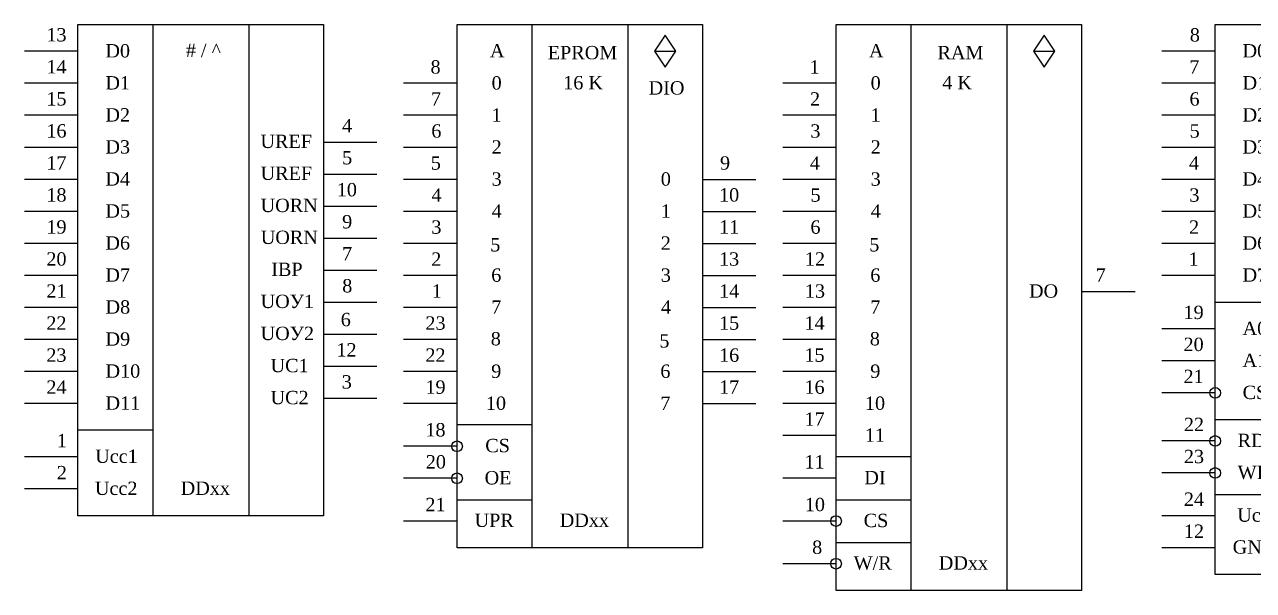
# Model space of a CAD drawing. Header units: millimetres. Extents: x 203 to 738, y -367 to 371.
# Drawn here: x 211 to 441.2, y -120 to -14 of the extents above; entities that cross this region are included whole.
import ezdxf

# ---------------------------------------------------------------- set-up
doc = ezdxf.new("R2010")
doc.units = ezdxf.units.MM

# ---------------------------------------------------------------- blocks, each defined once
blk = doc.blocks.new('Temp19')
for p, q in [((-42, 22), (-42, -70)), ((-24, 22), (-24, -70)), ((-56, 17), (-66, 17)), ((-56, 11), (-66, 11)), ((-56, 5), (-66, 5)), ((-10, 0), (0, 0)), ((-56, -1), (-66, -1)), ((-10, -6), (0, -6)), ((-56, -7), (-66, -7)), ((-56, -13), (-66, -13)), ((-10, -12), (0, -12)), ((-10, -18), (0, -18)), ((-56, -19), (-66, -19)), ((-56, -25), (-66, -25)), ((-10, -24), (0, -24)), ((-56, -31), (-66, -31)), ((-10, -30), (0, -30)), ((-10, -36), (0, -36)), ((-56, -37), (-66, -37)), ((-56, -43), (-66, -43)), ((-10, -42), (0, -42)), ((-10, -48), (0, -48)), ((-56, -49), (-66, -49)), ((-42, -54), (-56, -54)), ((-56, -59), (-66, -59)), ((-56, -65), (-66, -65))]:
    blk.add_line(p, q)
blk.add_lwpolyline([(-56, 22), (-10, 22), (-10, -70), (-56, -70)], close=True)
at = {"char_height": 2.5, "attachment_point": 1}
for s, insert, width in [('{\\fTimes New Roman|b0|i0|c0|p18;13}', (-61.92, 21.34), 4), ('{\\fTimes New Roman|b0|i0|c0|p18;# / ^ }', (-35.8, 18.43), 7.8043), ('{\\fTimes New Roman|b0|i0|c0|p18;D0}', (-50.86, 18.34), 5.5469), ('{\\fTimes New Roman|b0|i0|c0|p18;14}', (-61.92, 15.34), 4), ('{\\fTimes New Roman|b0|i0|c0|p18;D1}', (-50.86, 12.34), 5.5469), ('{\\fTimes New Roman|b0|i0|c0|p18;15}', (-61.92, 9.34), 4), ('{\\fTimes New Roman|b0|i0|c0|p18;D2}', (-50.86, 6.34), 5.5469), ('{\\fTimes New Roman|b0|i0|c0|p18;16}', (-61.92, 3.34), 4), ('{\\fTimes New Roman|b0|i0|c0|p18;4}', (-6.53, 4.32), 2.5), ('{\\fTimes New Roman|b0|i0|c0|p18;D3}', (-50.86, 0.34), 5.5469), ('{\\fTimes New Roman|b0|i0|c0|p18;UREF}', (-21.82, 1.38), 10.1667), ('{\\fTimes New Roman|b0|i0|c0|p18;5}', (-6.52, -1.68), 2.5), ('{\\fTimes New Roman|b0|i0|c0|p18;17}', (-61.92, -2.66), 4), ('{\\fTimes New Roman|b0|i0|c0|p18;UREF}', (-21.79, -4.6), 10.1667), ('{\\fTimes New Roman|b0|i0|c0|p18;D4}', (-50.86, -5.66), 5.5469), ('{\\fTimes New Roman|b0|i0|c0|p18;18}', (-61.92, -8.66), 4), ('{\\fTimes New Roman|b0|i0|c0|p18;10}', (-7.52, -7.68), 4.7059), ('{\\fTimes New Roman|b0|i0|c0|p18;UORN}', (-21.79, -10.62), 10.3611), ('{\\fTimes New Roman|b0|i0|c0|p18;D5}', (-50.86, -11.66), 5.5469), ('{\\fTimes New Roman|b0|i0|c0|p18;9}', (-6.52, -13.68), 2.5), ('{\\fTimes New Roman|b0|i0|c0|p18;19}', (-61.92, -14.66), 4), ('{\\fTimes New Roman|b0|i0|c0|p18;D6}', (-50.86, -17.66), 5.5469), ('{\\fTimes New Roman|b0|i0|c0|p18;UORN}', (-21.76, -16.6), 10.3747), ('{\\fTimes New Roman|b0|i0|c0|p18;20}', (-61.92, -20.66), 4), ('{\\fTimes New Roman|b0|i0|c0|p18;7}', (-6.52, -19.68), 2.5), ('{\\fTimes New Roman|b0|i0|c0|p18;IBP}', (-19.79, -22.6), 6.7915), ('{\\fTimes New Roman|b0|i0|c0|p18;D7}', (-50.86, -23.66), 5.5469), ('{\\fTimes New Roman|b0|i0|c0|p18;21}', (-61.92, -26.66), 4), ('{\\fTimes New Roman|b0|i0|c0|p18;8}', (-6.5, -25.68), 2.5), ('{\\fTimes New Roman|b0|i0|c0|p18;D8}', (-50.84, -29.65), 5.5469), ('{\\fTimes New Roman|b0|i0|c0|p18;U\\fTimes New Roman|b0|i0|c204|p18;ОУ1}', (-21.79, -28.6), 10.1667), ('{\\fTimes New Roman|b0|i0|c0|p18;6}', (-6.78, -32), 2.5), ('{\\fTimes New Roman|b0|i0|c0|p18;22}', (-61.92, -32.66), 4), ('{\\fTimes New Roman|b0|i0|c0|p18;D9}', (-50.84, -35.65), 5.5469), ('{\\fTimes New Roman|b0|i0|c0|p18;U\\fTimes New Roman|b0|i0|c204|p18;ОУ2}', (-21.79, -34.6), 10.1667), ('{\\fTimes New Roman|b0|i0|c0|p18;23}', (-61.92, -38.66), 4), ('{\\fTimes New Roman|b0|i0|c0|p18;12}', (-7.59, -37.68), 4.2647), ('{\\fTimes New Roman|b0|i0|c0|p18;UC\\fTimes New Roman|b0|i0|c204|p18;1}', (-19.93, -40.62), 10.1667), ('{\\fTimes New Roman|b0|i0|c0|p18;D10}', (-50.84, -41.65), 7.1429), ('{\\fTimes New Roman|b0|i0|c0|p18;3}', (-6.59, -43.68), 2.5), ('{\\fTimes New Roman|b0|i0|c0|p18;24}', (-61.92, -44.66), 4), ('{\\fTimes New Roman|b0|i0|c0|p18;D11}', (-50.84, -47.65), 7.1429), ('{\\fTimes New Roman|b0|i0|c0|p18;UC2}', (-19.93, -46.62), 10.1667), ('{\\fTimes New Roman|b0|i0|c0|p18;1}', (-59.96, -54.68), 2.5), ('{\\fTimes New Roman|b0|i0|c0|p18;Ucc1}', (-52.77, -57.61), 8.0952), ('{\\fTimes New Roman|b0|i0|c0|p18;2}', (-59.96, -60.68), 2.5), ('{\\fTimes New Roman|b0|i0|c0|p18;Ucc2}', (-52.82, -63.62), 8.0952)]:
    blk.add_mtext(s, dxfattribs=dict(at, insert=insert, width=width))
blk = doc.blocks.new('Temp23')
for p, q in [((-42, 12), (-42, -91)), ((-24, 12), (-24, -91)), ((-56, 7), (-66, 7)), ((-56, 1), (-66, 1)), ((-10, 0), (0, 0)), ((-56, -5), (-66, -5)), ((-10, -6), (0, -6)), ((-56, -11), (-66, -11)), ((-10, -12), (0, -12)), ((-56, -17), (-66, -17)), ((-56, -23), (-66, -23)), ((-10, -23), (-24, -23)), ((-56, -29), (-66, -29)), ((-56, -35), (-66, -35)), ((-10, -35), (0, -35)), ((-56, -40), (-42, -40)), ((-10, -41), (0, -41)), ((-56, -45), (-66, -45)), ((-10, -47), (0, -47)), ((-56, -51), (-66, -51)), ((-56, -57), (-66, -57)), ((-10, -58), (-24, -58)), ((-56, -62), (-42, -62)), ((-56, -66), (-66, -66)), ((-10, -68), (0, -68)), ((-56, -72), (-66, -72)), ((-10, -74), (0, -74)), ((-56, -76), (-42, -76)), ((-56, -80), (-66, -80)), ((-10, -80), (0, -80)), ((-56, -86), (-66, -86))]:
    blk.add_line(p, q)
blk.add_lwpolyline([(-56, 12), (-10, 12), (-10, -91), (-56, -91)], close=True)
for centre in [(-56, -57), (-56, -66), (-56, -72)]:
    blk.add_circle(centre, 1)
at = {"char_height": 2.5, "attachment_point": 1}
for s, insert, width in [('{\\fTimes New Roman|b0|i0|c0|p18;8}', (-60.74, 11.32), 2.5), ('{\\fTimes New Roman|b0|i0|c0|p18;D0}', (-50.86, 8.34), 5.5469), ('{\\fTimes New Roman|b0|i0|c0|p18;PT}', (-34.8, 8.43), 5.0833), ('{\\fTimes New Roman|b0|i0|c0|p18;7}', (-60.83, 5.32), 2.5), ('{\\fTimes New Roman|b0|i0|c0|p18;D1}', (-50.86, 2.34), 5.5469), ('{\\fTimes New Roman|b0|i0|c0|p18;9}', (-6.53, 4.32), 2.5), ('{\\fTimes New Roman|b0|i0|c0|p18;CLK0}', (-21.82, 1.38), 10), ('{\\fTimes New Roman|b0|i0|c0|p18;6}', (-60.8, -0.68), 2.5), ('{\\fTimes New Roman|b0|i0|c0|p18;11}', (-6.93, -1.66), 4.2647), ('{\\fTimes New Roman|b0|i0|c0|p18;D2}', (-50.86, -3.66), 5.5469), ('{\\fTimes New Roman|b0|i0|c0|p18;GATE0}', (-22.79, -4.6), 11.8333), ('{\\fTimes New Roman|b0|i0|c0|p18;5}', (-60.78, -6.68), 2.5), ('{\\fTimes New Roman|b0|i0|c0|p18;10}', (-6.93, -7.66), 4.2647), ('{\\fTimes New Roman|b0|i0|c0|p18;D3}', (-50.86, -9.66), 5.5469), ('{\\fTimes New Roman|b0|i0|c0|p18;OUT0}', (-21.79, -10.62), 10.0222), ('{\\fTimes New Roman|b0|i0|c0|p18;4}', (-60.91, -12.68), 2.5), ('{\\fTimes New Roman|b0|i0|c0|p18;D4}', (-50.86, -15.66), 5.5469), ('{\\fTimes New Roman|b0|i0|c0|p18;3}', (-60.81, -18.68), 2.5), ('{\\fTimes New Roman|b0|i0|c0|p18;D5}', (-50.86, -21.66), 5.5469), ('{\\fTimes New Roman|b0|i0|c0|p18;2}', (-60.88, -24.68), 2.5), ('{\\fTimes New Roman|b0|i0|c0|p18;D6}', (-50.86, -27.66), 5.5469), ('{\\fTimes New Roman|b0|i0|c0|p18;1}', (-60.96, -30.68), 2.5), ('{\\fTimes New Roman|b0|i0|c0|p18;15}', (-6.93, -30.66), 4.2647), ('{\\fTimes New Roman|b0|i0|c0|p18;D7}', (-50.86, -33.66), 5.5469), ('{\\fTimes New Roman|b0|i0|c0|p18;CLK1}', (-21.67, -33.6), 10), ('{\\fTimes New Roman|b0|i0|c0|p18;14}', (-6.93, -36.66), 4.2647), ('{\\fTimes New Roman|b0|i0|c0|p18;19}', (-61.92, -40.66), 4), ('{\\fTimes New Roman|b0|i0|c0|p18;GATE1}', (-22.64, -39.58), 11.8333), ('{\\fTimes New Roman|b0|i0|c0|p18;A0}', (-50.85, -43.65), 5.5469), ('{\\fTimes New Roman|b0|i0|c0|p18;13}', (-6.93, -42.66), 4.2647), ('{\\fTimes New Roman|b0|i0|c0|p18;OUT1}', (-21.64, -45.6), 10.0222), ('{\\fTimes New Roman|b0|i0|c0|p18;20}', (-61.92, -46.66), 4), ('{\\fTimes New Roman|b0|i0|c0|p18;A1}', (-50.85, -49.65), 5.5469), ('{\\fTimes New Roman|b0|i0|c0|p18;21}', (-61.92, -52.66), 4), ('{\\fTimes New Roman|b0|i0|c0|p18;CS}', (-50.85, -55.65), 5.5469), ('{\\fTimes New Roman|b0|i0|c0|p18;22}', (-61.85, -61.66), 4), ('{\\fTimes New Roman|b0|i0|c0|p18;18}', (-6.93, -63.66), 4.2647), ('{\\fTimes New Roman|b0|i0|c0|p18;RD}', (-51.78, -64.65), 5.5469), ('{\\fTimes New Roman|b0|i0|c0|p18;CLK2}', (-21.67, -66.6), 10), ('{\\fTimes New Roman|b0|i0|c0|p18;23}', (-61.85, -67.66), 4), ('{\\fTimes New Roman|b0|i0|c0|p18;WR}', (-51.78, -70.65), 6.5686), ('{\\fTimes New Roman|b0|i0|c0|p18;16}', (-6.93, -69.66), 4.2647), ('{\\fTimes New Roman|b0|i0|c0|p18;GATE2}', (-22.64, -72.58), 11.8333), ('{\\fTimes New Roman|b0|i0|c0|p18;24}', (-61.85, -75.66), 4), ('{\\fTimes New Roman|b0|i0|c0|p18;17}', (-6.93, -75.66), 4.2647), ('{\\fTimes New Roman|b0|i0|c0|p18;Ucc}', (-51.85, -78.63), 6.5625), ('{\\fTimes New Roman|b0|i0|c0|p18;OUT2}', (-21.64, -78.6), 10.0222), ('{\\fTimes New Roman|b0|i0|c0|p18;12}', (-61.85, -81.66), 4), ('{\\fTimes New Roman|b0|i0|c0|p18;GND}', (-52.71, -84.61), 8.125)]:
    blk.add_mtext(s, dxfattribs=dict(at, insert=insert, width=width))
blk = doc.blocks.new('Temp39')
for p, q in [((-42, 50), (-42, -56)), ((-24, 50), (-24, -56)), ((-17, 48), (-19, 45)), ((-15, 45), (-17, 48)), ((-19, 45), (-17, 42)), ((-19, 45), (-15, 45)), ((-17, 42), (-15, 45)), ((-56, 39), (-66, 39)), ((-56, 33), (-66, 33)), ((-56, 27), (-66, 27)), ((-56, 21), (-66, 21)), ((-56, 15), (-66, 15)), ((-56, 9), (-66, 9)), ((-56, 3), (-66, 3)), ((-10, 0), (0, 0)), ((-56, -3), (-66, -3)), ((-56, -9), (-66, -9)), ((-56, -15), (-66, -15)), ((-56, -21), (-66, -21)), ((-56, -27), (-66, -27)), ((-42, -31), (-56, -31)), ((-56, -35), (-66, -35)), ((-56, -39), (-42, -39)), ((-56, -43), (-66, -43)), ((-56, -47), (-42, -47)), ((-56, -51), (-66, -51))]:
    blk.add_line(p, q)
blk.add_lwpolyline([(-56, 50), (-10, 50), (-10, -56), (-56, -56)], close=True)
for centre in [(-56, -43), (-56, -51)]:
    blk.add_circle(centre, 1)
at = {"char_height": 2.5, "attachment_point": 1}
for s, insert, width in [('{\\fTimes New Roman|b0|i0|c0|p18;A}', (-49.83, 46.36), 3.8303), ('{\\fTimes New Roman|b0|i0|c0|p18;RAM}', (-37, 46), 10.053), ('{\\fTimes New Roman|b0|i0|c0|p18;1}', (-60.96, 43.32), 2.5), ('{\\fTimes New Roman|b0|i0|c0|p18;0}', (-49.52, 40.32), 2.5), ('{\\fTimes New Roman|b0|i0|c0|p18;4 K}', (-36.11, 40.37), 6.5303), ('{\\fTimes New Roman|b0|i0|c0|p18;2}', (-60.88, 37.32), 2.5), ('{\\fTimes New Roman|b0|i0|c0|p18;1}', (-49.52, 34.32), 2.5), ('{\\fTimes New Roman|b0|i0|c0|p18;3}', (-60.81, 31.32), 2.5), ('{\\fTimes New Roman|b0|i0|c0|p18;2}', (-49.52, 28.32), 2.5), ('{\\fTimes New Roman|b0|i0|c0|p18;4}', (-60.91, 25.32), 2.5), ('{\\fTimes New Roman|b0|i0|c0|p18;3}', (-49.52, 22.32), 2.5), ('{\\fTimes New Roman|b0|i0|c0|p18;5}', (-60.78, 19.32), 2.5), ('{\\fTimes New Roman|b0|i0|c0|p18;4}', (-49.5, 16.32), 2.5), ('{\\fTimes New Roman|b0|i0|c0|p18;6}', (-60.8, 13.32), 2.5), ('{\\fTimes New Roman|b0|i0|c0|p18;5}', (-49.78, 10), 2.5), ('{\\fTimes New Roman|b0|i0|c0|p18;12}', (-61.84, 7.34), 4), ('{\\fTimes New Roman|b0|i0|c0|p18;6}', (-49.59, 4.32), 2.5), ('{\\fTimes New Roman|b0|i0|c0|p18;7}', (-7.37, 4.34), 2.5), ('{\\fTimes New Roman|b0|i0|c0|p18;13}', (-61.84, 1.34), 4), ('{\\fTimes New Roman|b0|i0|c0|p18;DO}', (-19.86, 1.34), 6.0595), ('{\\fTimes New Roman|b0|i0|c0|p18;7}', (-49.59, -1.68), 2.5), ('{\\fTimes New Roman|b0|i0|c0|p18;14}', (-61.92, -4.66), 4), ('{\\fTimes New Roman|b0|i0|c0|p18;8}', (-49.68, -7.6), 2.5), ('{\\fTimes New Roman|b0|i0|c0|p18;15}', (-61.92, -10.66), 4), ('{\\fTimes New Roman|b0|i0|c0|p18;9}', (-49.59, -13.68), 2.5), ('{\\fTimes New Roman|b0|i0|c0|p18;16}', (-61.92, -16.66), 4), ('{\\fTimes New Roman|b0|i0|c0|p18;10}', (-50.59, -19.68), 4.5), ('{\\fTimes New Roman|b0|i0|c0|p18;17}', (-61.92, -22.66), 4), ('{\\fTimes New Roman|b0|i0|c0|p18;11}', (-50.63, -25.66), 4.5), ('{\\fTimes New Roman|b0|i0|c0|p18;11}', (-61.93, -30.66), 4), ('{\\fTimes New Roman|b0|i0|c0|p18;DI}', (-50.71, -33.61), 5.0833), ('{\\fTimes New Roman|b0|i0|c0|p18;10}', (-61.85, -38.66), 4), ('{\\fTimes New Roman|b0|i0|c0|p18;CS}', (-50.83, -41.64), 5.0833), ('{\\fTimes New Roman|b0|i0|c0|p18;8}', (-60.48, -46.66), 2.5294), ('{\\fTimes New Roman|b0|i0|c0|p18;W/R}', (-52.71, -49.61), 7.5)]:
    blk.add_mtext(s, dxfattribs=dict(at, insert=insert, width=width))
blk = doc.blocks.new('Temp44')
for p, q in [((-42, 29), (-42, -69)), ((-24, 29), (-24, -69)), ((-17, 27), (-19, 24)), ((-15, 24), (-17, 27)), ((-19, 24), (-17, 21)), ((-19, 24), (-15, 24)), ((-17, 21), (-15, 24)), ((-56, 18), (-66, 18)), ((-56, 12), (-66, 12)), ((-56, 6), (-66, 6)), ((-56, 0), (-66, 0)), ((-10, 0), (0, 0)), ((-56, -6), (-66, -6)), ((-10, -6), (0, -6)), ((-56, -12), (-66, -12)), ((-10, -12), (0, -12)), ((-56, -18), (-66, -18)), ((-10, -18), (0, -18)), ((-56, -24), (-66, -24)), ((-10, -24), (0, -24)), ((-56, -30), (-66, -30)), ((-10, -30), (0, -30)), ((-56, -36), (-66, -36)), ((-10, -36), (0, -36)), ((-56, -42), (-66, -42)), ((-10, -42), (0, -42)), ((-42, -46), (-56, -46)), ((-56, -50), (-66, -50)), ((-56, -56), (-66, -56)), ((-56, -60), (-42, -60)), ((-56, -64), (-66, -64))]:
    blk.add_line(p, q)
blk.add_lwpolyline([(-56, 29), (-10, 29), (-10, -69), (-56, -69)], close=True)
for centre in [(-56, -50), (-56, -56)]:
    blk.add_circle(centre, 1)
at = {"char_height": 2.5, "attachment_point": 1}
for s, insert, width in [('{\\fTimes New Roman|b0|i0|c0|p18;A}', (-49.83, 25.36), 3.8303), ('{\\fTimes New Roman|b0|i0|c0|p18;EPROM}', (-39, 25), 13.0079), ('{\\fTimes New Roman|b0|i0|c0|p18;8}', (-60.96, 22.32), 2.5), ('{\\fTimes New Roman|b0|i0|c0|p18;0}', (-49.52, 19.32), 2.5), ('{\\fTimes New Roman|b0|i0|c0|p18;16 K}', (-36.11, 19.37), 8.1222), ('{\\fTimes New Roman|b0|i0|c0|p18;DIO}', (-20.11, 18.39), 7.4649), ('{\\fTimes New Roman|b0|i0|c0|p18;7}', (-60.88, 16.32), 2.5), ('{\\fTimes New Roman|b0|i0|c0|p18;1}', (-49.52, 13.32), 2.5), ('{\\fTimes New Roman|b0|i0|c0|p18;6}', (-60.81, 10.32), 2.5), ('{\\fTimes New Roman|b0|i0|c0|p18;2}', (-49.52, 7.32), 2.5), ('{\\fTimes New Roman|b0|i0|c0|p18;5}', (-60.91, 4.32), 2.5), ('{\\fTimes New Roman|b0|i0|c0|p18;9}', (-6.74, 4.32), 2.5), ('{\\fTimes New Roman|b0|i0|c0|p18;3}', (-49.52, 1.32), 2.5), ('{\\fTimes New Roman|b0|i0|c0|p18;0}', (-17.83, 1.32), 2.5), ('{\\fTimes New Roman|b0|i0|c0|p18;4}', (-60.78, -1.68), 2.5), ('{\\fTimes New Roman|b0|i0|c0|p18;10}', (-6.92, -1.66), 4), ('{\\fTimes New Roman|b0|i0|c0|p18;4}', (-49.5, -4.68), 2.5), ('{\\fTimes New Roman|b0|i0|c0|p18;1}', (-17.83, -4.68), 2.5), ('{\\fTimes New Roman|b0|i0|c0|p18;3}', (-60.8, -7.68), 2.5), ('{\\fTimes New Roman|b0|i0|c0|p18;11}', (-6.92, -7.66), 4), ('{\\fTimes New Roman|b0|i0|c0|p18;5}', (-49.78, -11), 2.5), ('{\\fTimes New Roman|b0|i0|c0|p18;2}', (-17.83, -10.68), 2.5), ('{\\fTimes New Roman|b0|i0|c0|p18;2}', (-60.83, -13.68), 2.5), ('{\\fTimes New Roman|b0|i0|c0|p18;13}', (-6.92, -13.66), 4), ('{\\fTimes New Roman|b0|i0|c0|p18;6}', (-49.59, -16.68), 2.5), ('{\\fTimes New Roman|b0|i0|c0|p18;3}', (-17.83, -16.68), 2.5), ('{\\fTimes New Roman|b0|i0|c0|p18;1}', (-60.74, -19.68), 2.5), ('{\\fTimes New Roman|b0|i0|c0|p18;14}', (-6.92, -19.66), 4), ('{\\fTimes New Roman|b0|i0|c0|p18;7}', (-49.59, -22.68), 2.5), ('{\\fTimes New Roman|b0|i0|c0|p18;4}', (-17.81, -22.68), 2.5), ('{\\fTimes New Roman|b0|i0|c0|p18;23}', (-61.92, -25.66), 4), ('{\\fTimes New Roman|b0|i0|c0|p18;15}', (-6.92, -25.66), 4), ('{\\fTimes New Roman|b0|i0|c0|p18;8}', (-49.68, -28.6), 2.5), ('{\\fTimes New Roman|b0|i0|c0|p18;5}', (-18.1, -29), 2.5), ('{\\fTimes New Roman|b0|i0|c0|p18;22}', (-61.92, -31.66), 4), ('{\\fTimes New Roman|b0|i0|c0|p18;16}', (-6.92, -31.66), 4), ('{\\fTimes New Roman|b0|i0|c0|p18;9}', (-49.59, -34.68), 2.5), ('{\\fTimes New Roman|b0|i0|c0|p18;6}', (-17.91, -34.68), 2.5), ('{\\fTimes New Roman|b0|i0|c0|p18;19}', (-61.92, -37.66), 4), ('{\\fTimes New Roman|b0|i0|c0|p18;17}', (-6.92, -37.66), 4), ('{\\fTimes New Roman|b0|i0|c0|p18;10}', (-50.59, -40.68), 4.5), ('{\\fTimes New Roman|b0|i0|c0|p18;7}', (-17.91, -40.68), 2.5), ('{\\fTimes New Roman|b0|i0|c0|p18;18}', (-61.93, -45.66), 4), ('{\\fTimes New Roman|b0|i0|c0|p18;CS}', (-50.71, -48.61), 5.7103), ('{\\fTimes New Roman|b0|i0|c0|p18;20}', (-61.85, -51.66), 4), ('{\\fTimes New Roman|b0|i0|c0|p18;OE}', (-50.83, -54.64), 5.9643), ('{\\fTimes New Roman|b0|i0|c0|p18;21}', (-61.93, -59.66), 4), ('{\\fTimes New Roman|b0|i0|c0|p18;UPR}', (-52.71, -62.61), 8.125)]:
    blk.add_mtext(s, dxfattribs=dict(at, insert=insert, width=width))

msp = doc.modelspace()

# ---------------------------------------------------------------- block references
for name, p in [('Temp19', (277, -36)), ('Temp44', (348, -43)), ('Temp39', (419, -64)), ('Temp23', (490, -26))]:
    msp.add_blockref(name, p)

# ---------------------------------------------------------------- texts
at = {"char_height": 2.5, "width": 9.5794, "attachment_point": 1}
for insert in [(240.24, -99.6), (311.24, -105.6), (382.24, -113.6)]:
    msp.add_mtext('{\\fTimes New Roman|b0|i0|c0|p18;DDxx}', dxfattribs=dict(at, insert=insert))

doc.saveas('drawing.dxf')
